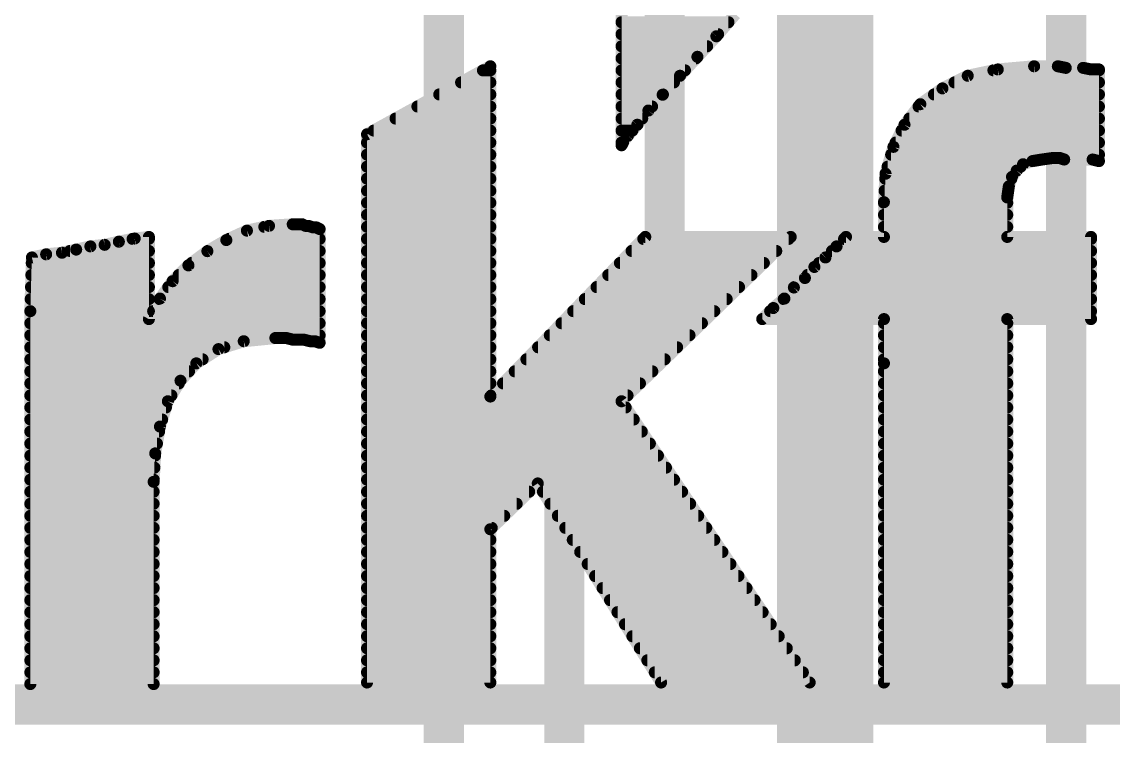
# Model space of a CAD drawing. Extents: x -8 to 102, y -79 to 54.
# Drawn here: x 76.58 to 83.48, y 10.72 to 15.24 of the extents above; entities that cross this region are included whole.
import ezdxf

# ---------------------------------------------------------------- set-up
doc = ezdxf.new("R2010")
doc.units = 0
for name, color, linetype in [('1', 12, 'CONTINUOUS'), ('16', 132, 'CONTINUOUS'), ('21', 41, 'CONTINUOUS')]:
    doc.layers.add(name, color=color, linetype=linetype)

msp = doc.modelspace()

# ---------------------------------------------------------------- linework, layer by layer
at = {"layer": '1'}
for points, const_width in [([(83.185, 10.16), (83.185, 33.401)], 0.254), ([(81.661, 18.8335), (81.661, 5.184)], 0.6096), ([(80.645, 13.843), (80.645, 18.7273)], 0.254), ([(79.248, 15.3964), (79.248, 6.858)], 0.254), ([(80.01, 13.208), (80.645, 13.843)], 0.254), ([(80.01, 10.16), (80.01, 13.208)], 0.254)]:
    msp.add_lwpolyline(points, dxfattribs=dict(at, const_width=const_width))
at = {"layer": '1', "const_width": 0.127}
for points in [[(80.6899, 13.7981, 1), (80.6001, 13.8879)], [(80.5815, 13.843, 1), (80.7085, 13.843)], [(80.0735, 13.208, 1), (79.9465, 13.208)], [(79.9651, 13.2529, 1), (80.0549, 13.1631)]]:
    msp.add_lwpolyline(points, format="xyb", dxfattribs=at)
at = {"layer": '16', "const_width": 0.254}
msp.add_lwpolyline([(73.845, 10.922), (88.704, 10.922)], dxfattribs=at)
at = {"layer": '21', "const_width": 0.0762}
for points in [[(80.372, 17.221), (80.372, 14.461)], [(80.972, 15.151), (81.092, 15.291)], [(80.372, 15.24), (81.0483, 15.24)], [(80.372, 15.1638), (80.983, 15.1638)], [(80.852, 15.021), (80.972, 15.151)], [(80.372, 15.0876), (80.9135, 15.0876)], [(80.742, 14.901), (80.852, 15.021)], [(78.762, 14.531), (79.542, 14.961)], [(79.542, 14.961), (79.542, 12.871)], [(80.372, 15.0114), (80.8432, 15.0114)], [(82.752, 14.941), (82.982, 14.961)], [(82.982, 14.961), (83.132, 14.961)], [(83.132, 14.961), (83.182, 14.951)], [(83.182, 14.951), (83.292, 14.951)], [(83.292, 14.951), (83.342, 14.941)], [(79.4952, 14.9352), (79.542, 14.9352)], [(80.372, 14.9352), (80.7734, 14.9352)], [(80.632, 14.781), (80.742, 14.901)], [(82.402, 14.821), (82.562, 14.901)], [(82.562, 14.901), (82.752, 14.941)], [(82.7245, 14.9352), (83.392, 14.9352)], [(83.342, 14.941), (83.392, 14.941)], [(83.392, 14.941), (83.392, 14.361)], [(79.357, 14.859), (79.542, 14.859)], [(80.372, 14.859), (80.7035, 14.859)], [(82.262, 14.721), (82.402, 14.821)], [(82.478, 14.859), (83.392, 14.859)], [(79.2188, 14.7828), (79.542, 14.7828)], [(80.372, 14.7828), (80.6337, 14.7828)], [(80.542, 14.681), (80.632, 14.781)], [(82.3485, 14.7828), (83.392, 14.7828)], [(79.0805, 14.7066), (79.542, 14.7066)], [(80.372, 14.7066), (80.565, 14.7066)], [(80.472, 14.591), (80.542, 14.681)], [(82.162, 14.591), (82.262, 14.721)], [(82.2509, 14.7066), (83.392, 14.7066)], [(78.9423, 14.6304), (79.542, 14.6304)], [(80.372, 14.6304), (80.5026, 14.6304)], [(82.1923, 14.6304), (83.392, 14.6304)], [(78.762, 11.061), (78.762, 14.531)], [(78.8041, 14.5542), (79.542, 14.5542)], [(80.372, 14.5542), (80.4405, 14.5542)], [(80.412, 14.521), (80.472, 14.591)], [(82.092, 14.451), (82.162, 14.591)], [(82.1436, 14.5542), (83.392, 14.5542)], [(78.762, 14.478), (79.542, 14.478)], [(80.372, 14.461), (80.382, 14.481)], [(80.372, 14.478), (80.3805, 14.478)], [(80.382, 14.481), (80.412, 14.521)], [(82.1055, 14.478), (83.392, 14.478)], [(78.762, 14.4018), (79.542, 14.4018)], [(82.042, 14.281), (82.092, 14.451)], [(82.0775, 14.4018), (83.392, 14.4018)], [(78.762, 14.3256), (79.542, 14.3256)], [(82.0551, 14.3256), (82.8966, 14.3256)], [(82.912, 14.341), (82.872, 14.301)], [(82.972, 14.361), (82.912, 14.341)], [(83.032, 14.371), (82.972, 14.361)], [(83.102, 14.381), (83.032, 14.371)], [(83.142, 14.381), (83.102, 14.381)], [(83.172, 14.371), (83.142, 14.381)], [(83.352, 14.371), (83.172, 14.371)], [(83.392, 14.361), (83.352, 14.371)], [(82.032, 14.101), (82.042, 14.281)], [(82.842, 14.261), (82.822, 14.201)], [(82.872, 14.301), (82.842, 14.261)], [(78.762, 14.2494), (79.542, 14.2494)], [(82.0402, 14.2494), (82.8381, 14.2494)], [(82.822, 14.201), (82.812, 14.131)], [(78.762, 14.1732), (79.542, 14.1732)], [(82.036, 14.1732), (82.818, 14.1732)], [(82.812, 14.131), (82.812, 13.881)], [(78.762, 14.097), (79.542, 14.097)], [(82.032, 13.881), (82.032, 14.101)], [(82.032, 14.097), (82.812, 14.097)], [(78.762, 14.0208), (79.542, 14.0208)], [(82.032, 14.0208), (82.812, 14.0208)], [(77.872, 13.861), (78.002, 13.921)], [(78.002, 13.921), (78.142, 13.951)], [(78.1121, 13.9446), (78.4112, 13.9446)], [(78.142, 13.951), (78.292, 13.961)], [(78.292, 13.961), (78.352, 13.961)], [(78.352, 13.961), (78.372, 13.951)], [(78.372, 13.951), (78.392, 13.951)], [(78.392, 13.951), (78.422, 13.941)], [(78.422, 13.941), (78.442, 13.941)], [(78.442, 13.941), (78.462, 13.931)], [(78.462, 13.931), (78.462, 13.211)], [(78.762, 13.9446), (79.542, 13.9446)], [(82.032, 13.9446), (82.812, 13.9446)], [(77.102, 13.831), (77.192, 13.851)], [(77.192, 13.851), (77.292, 13.871)], [(77.279, 13.8684), (77.382, 13.8684)], [(77.292, 13.871), (77.382, 13.881)], [(77.382, 13.881), (77.382, 13.361)], [(77.752, 13.791), (77.872, 13.861)], [(77.888, 13.8684), (78.462, 13.8684)], [(78.762, 13.8684), (79.542, 13.8684)], [(79.542, 12.871), (80.522, 13.881)], [(81.442, 13.881), (80.372, 12.841)], [(80.5098, 13.8684), (81.429, 13.8684)], [(80.522, 13.881), (81.442, 13.881)], [(81.732, 13.821), (81.792, 13.881)], [(81.7794, 13.8684), (83.342, 13.8684)], [(81.792, 13.881), (82.032, 13.881)], [(82.812, 13.881), (83.342, 13.881)], [(83.342, 13.881), (83.342, 13.361)], [(76.642, 13.751), (76.732, 13.771)], [(76.732, 13.771), (76.832, 13.781)], [(76.832, 13.781), (76.922, 13.801)], [(76.8824, 13.7922), (77.382, 13.7922)], [(76.922, 13.801), (77.012, 13.821)], [(77.012, 13.821), (77.102, 13.831)], [(77.632, 13.701), (77.752, 13.791)], [(77.7541, 13.7922), (78.462, 13.7922)], [(78.762, 13.7922), (79.542, 13.7922)], [(80.4358, 13.7922), (81.3506, 13.7922)], [(81.662, 13.751), (81.732, 13.821)], [(81.7032, 13.7922), (83.342, 13.7922)], [(76.632, 13.411), (76.642, 13.751)], [(76.641, 13.716), (77.382, 13.716)], [(77.532, 13.601), (77.632, 13.701)], [(77.652, 13.716), (78.462, 13.716)], [(78.762, 13.716), (79.542, 13.716)], [(80.3619, 13.716), (81.2722, 13.716)], [(81.592, 13.691), (81.662, 13.751)], [(81.6212, 13.716), (83.342, 13.716)], [(76.6387, 13.6398), (77.382, 13.6398)], [(77.5708, 13.6398), (78.462, 13.6398)], [(78.762, 13.6398), (79.542, 13.6398)], [(80.288, 13.6398), (81.1938, 13.6398)], [(81.532, 13.621), (81.592, 13.691)], [(81.5481, 13.6398), (83.342, 13.6398)], [(76.6365, 13.5636), (77.382, 13.5636)], [(77.452, 13.491), (77.532, 13.601)], [(77.5048, 13.5636), (78.462, 13.5636)], [(78.762, 13.5636), (79.542, 13.5636)], [(80.214, 13.5636), (81.1154, 13.5636)], [(81.462, 13.561), (81.532, 13.621)], [(81.465, 13.5636), (83.342, 13.5636)], [(81.402, 13.491), (81.462, 13.561)], [(76.6342, 13.4874), (77.382, 13.4874)], [(77.382, 13.361), (77.452, 13.491)], [(77.4501, 13.4874), (78.462, 13.4874)], [(78.762, 13.4874), (79.542, 13.4874)], [(80.1401, 13.4874), (81.037, 13.4874)], [(81.262, 13.361), (81.332, 13.431)], [(81.332, 13.431), (81.402, 13.491)], [(81.3978, 13.4874), (83.342, 13.4874)], [(76.632, 13.4112), (77.382, 13.4112)], [(76.632, 11.051), (76.632, 13.411)], [(77.409, 13.4112), (78.462, 13.4112)], [(78.762, 13.4112), (79.542, 13.4112)], [(80.0662, 13.4112), (80.9587, 13.4112)], [(82.032, 13.361), (81.262, 13.361)], [(81.3122, 13.4112), (83.342, 13.4112)], [(82.032, 13.081), (82.032, 13.361)], [(83.342, 13.361), (82.812, 13.361)], [(82.812, 13.361), (82.812, 11.061)], [(76.632, 13.335), (78.462, 13.335)], [(78.762, 13.335), (79.542, 13.335)], [(79.9922, 13.335), (80.8803, 13.335)], [(82.032, 13.335), (82.812, 13.335)], [(76.632, 13.2588), (78.462, 13.2588)], [(77.982, 13.221), (77.822, 13.171)], [(78.182, 13.241), (77.982, 13.221)], [(78.252, 13.241), (78.182, 13.241)], [(78.292, 13.231), (78.252, 13.241)], [(78.362, 13.231), (78.292, 13.231)], [(78.402, 13.221), (78.362, 13.231)], [(78.432, 13.221), (78.402, 13.221)], [(78.462, 13.211), (78.432, 13.221)], [(78.762, 13.2588), (79.542, 13.2588)], [(79.9183, 13.2588), (80.8019, 13.2588)], [(82.032, 13.2588), (82.812, 13.2588)], [(76.632, 13.1826), (77.8591, 13.1826)], [(77.822, 13.171), (77.682, 13.081)], [(78.762, 13.1826), (79.542, 13.1826)], [(79.8443, 13.1826), (80.7235, 13.1826)], [(82.032, 13.1826), (82.812, 13.1826)], [(76.632, 13.1064), (77.7215, 13.1064)], [(77.682, 13.081), (77.582, 12.971)], [(78.762, 13.1064), (79.542, 13.1064)], [(79.7704, 13.1064), (80.6451, 13.1064)], [(82.032, 13.1064), (82.812, 13.1064)], [(82.032, 11.061), (82.032, 13.081)], [(76.632, 13.0302), (77.6358, 13.0302)], [(78.762, 13.0302), (79.542, 13.0302)], [(79.6965, 13.0302), (80.5667, 13.0302)], [(82.032, 13.0302), (82.812, 13.0302)], [(76.632, 12.954), (77.5715, 12.954)], [(77.582, 12.971), (77.502, 12.841)], [(78.762, 12.954), (79.542, 12.954)], [(79.6225, 12.954), (80.4883, 12.954)], [(82.032, 12.954), (82.812, 12.954)], [(76.632, 12.8778), (77.5246, 12.8778)], [(78.762, 12.8778), (79.542, 12.8778)], [(79.5486, 12.8778), (80.4099, 12.8778)], [(82.032, 12.8778), (82.812, 12.8778)], [(77.502, 12.841), (77.452, 12.681)], [(80.372, 12.841), (81.562, 11.061)], [(76.632, 12.8016), (77.4897, 12.8016)], [(78.762, 12.8016), (80.3983, 12.8016)], [(82.032, 12.8016), (82.812, 12.8016)], [(76.632, 12.7254), (77.4659, 12.7254)], [(77.452, 12.681), (77.422, 12.511)], [(78.762, 12.7254), (80.4493, 12.7254)], [(82.032, 12.7254), (82.812, 12.7254)], [(76.632, 12.6492), (77.4464, 12.6492)], [(78.762, 12.6492), (80.5002, 12.6492)], [(82.032, 12.6492), (82.812, 12.6492)], [(76.632, 12.573), (77.4329, 12.573)], [(78.762, 12.573), (80.5512, 12.573)], [(82.032, 12.573), (82.812, 12.573)], [(76.632, 12.4968), (77.4212, 12.4968)], [(77.422, 12.511), (77.412, 12.331)], [(78.762, 12.4968), (80.6021, 12.4968)], [(82.032, 12.4968), (82.812, 12.4968)], [(76.632, 12.4206), (77.417, 12.4206)], [(78.762, 12.4206), (80.6531, 12.4206)], [(82.032, 12.4206), (82.812, 12.4206)], [(76.632, 12.3444), (77.4127, 12.3444)], [(77.412, 12.331), (77.412, 11.051)], [(78.762, 12.3444), (80.704, 12.3444)], [(79.842, 12.321), (79.542, 12.031)], [(80.622, 11.061), (79.842, 12.321)], [(82.032, 12.3444), (82.812, 12.3444)], [(76.632, 12.2682), (77.412, 12.2682)], [(78.762, 12.2682), (79.7874, 12.2682)], [(79.8747, 12.2682), (80.7549, 12.2682)], [(82.032, 12.2682), (82.812, 12.2682)], [(76.632, 12.192), (77.412, 12.192)], [(78.762, 12.192), (79.7086, 12.192)], [(79.9219, 12.192), (80.8059, 12.192)], [(82.032, 12.192), (82.812, 12.192)], [(76.632, 12.1158), (77.412, 12.1158)], [(78.762, 12.1158), (79.6297, 12.1158)], [(79.969, 12.1158), (80.8568, 12.1158)], [(82.032, 12.1158), (82.812, 12.1158)], [(76.632, 12.0396), (77.412, 12.0396)], [(78.762, 12.0396), (79.5509, 12.0396)], [(79.542, 12.031), (79.542, 11.061)], [(80.0162, 12.0396), (80.9078, 12.0396)], [(82.032, 12.0396), (82.812, 12.0396)], [(76.632, 11.9634), (77.412, 11.9634)], [(78.762, 11.9634), (79.542, 11.9634)], [(80.0634, 11.9634), (80.9587, 11.9634)], [(82.032, 11.9634), (82.812, 11.9634)], [(76.632, 11.8872), (77.412, 11.8872)], [(78.762, 11.8872), (79.542, 11.8872)], [(80.1105, 11.8872), (81.0097, 11.8872)], [(82.032, 11.8872), (82.812, 11.8872)], [(76.632, 11.811), (77.412, 11.811)], [(78.762, 11.811), (79.542, 11.811)], [(80.1577, 11.811), (81.0606, 11.811)], [(82.032, 11.811), (82.812, 11.811)], [(76.632, 11.7348), (77.412, 11.7348)], [(78.762, 11.7348), (79.542, 11.7348)], [(80.2049, 11.7348), (81.1115, 11.7348)], [(82.032, 11.7348), (82.812, 11.7348)], [(76.632, 11.6586), (77.412, 11.6586)], [(78.762, 11.6586), (79.542, 11.6586)], [(80.2521, 11.6586), (81.1625, 11.6586)], [(82.032, 11.6586), (82.812, 11.6586)], [(76.632, 11.5824), (77.412, 11.5824)], [(78.762, 11.5824), (79.542, 11.5824)], [(80.2992, 11.5824), (81.2134, 11.5824)], [(82.032, 11.5824), (82.812, 11.5824)], [(76.632, 11.5062), (77.412, 11.5062)], [(78.762, 11.5062), (79.542, 11.5062)], [(80.3464, 11.5062), (81.2644, 11.5062)], [(82.032, 11.5062), (82.812, 11.5062)], [(76.632, 11.43), (77.412, 11.43)], [(78.762, 11.43), (79.542, 11.43)], [(80.3936, 11.43), (81.3153, 11.43)], [(82.032, 11.43), (82.812, 11.43)], [(76.632, 11.3538), (77.412, 11.3538)], [(78.762, 11.3538), (79.542, 11.3538)], [(80.4407, 11.3538), (81.3663, 11.3538)], [(82.032, 11.3538), (82.812, 11.3538)], [(76.632, 11.2776), (77.412, 11.2776)], [(78.762, 11.2776), (79.542, 11.2776)], [(80.4879, 11.2776), (81.4172, 11.2776)], [(82.032, 11.2776), (82.812, 11.2776)], [(76.632, 11.2014), (77.412, 11.2014)], [(78.762, 11.2014), (79.542, 11.2014)], [(80.5351, 11.2014), (81.4681, 11.2014)], [(82.032, 11.2014), (82.812, 11.2014)], [(76.632, 11.1252), (77.412, 11.1252)], [(78.762, 11.1252), (79.542, 11.1252)], [(80.5823, 11.1252), (81.5191, 11.1252)], [(82.032, 11.1252), (82.812, 11.1252)], [(77.412, 11.051), (76.632, 11.051)], [(79.542, 11.061), (78.762, 11.061)], [(81.562, 11.061), (80.622, 11.061)], [(82.812, 11.061), (82.032, 11.061)]]:
    msp.add_lwpolyline(points, dxfattribs=at)
at = {"layer": '21', "const_width": 0.0381}
for points in [[(80.372, 15.2591, 1), (80.372, 15.221)], [(81.0483, 15.221, 1), (81.0483, 15.2591)], [(80.372, 15.1829, 1), (80.372, 15.1448)], [(80.986, 15.1381, 1), (80.958, 15.1639)], [(80.983, 15.1448, 1), (80.983, 15.1829)], [(80.372, 15.1067, 1), (80.372, 15.0686)], [(80.9135, 15.0686, 1), (80.9135, 15.1067)], [(80.9575, 15.1634, 1), (80.9865, 15.1386)], [(80.838, 15.0339, 1), (80.866, 15.0081)], [(80.866, 15.0081, 1), (80.838, 15.0339)], [(79.561, 14.961, 1), (79.523, 14.961)], [(79.5512, 14.9443, 1), (79.5328, 14.9777)], [(80.372, 15.0305, 1), (80.372, 14.9924)], [(80.8432, 14.9924, 1), (80.8432, 15.0305)], [(82.982, 14.9801, 1), (82.982, 14.942)], [(82.9837, 14.942, 1), (82.9803, 14.98)], [(83.1357, 14.9797, 1), (83.1283, 14.9423)], [(83.132, 14.942, 1), (83.132, 14.9801)], [(83.182, 14.9701, 1), (83.182, 14.932)], [(83.1783, 14.9323, 1), (83.1857, 14.9697)], [(83.2957, 14.9697, 1), (83.2883, 14.9323)], [(83.292, 14.932, 1), (83.292, 14.9701)], [(79.4952, 14.9543, 1), (79.4952, 14.9162)], [(79.542, 14.9162, 1), (79.542, 14.9543)], [(80.372, 14.9543, 1), (80.372, 14.9162)], [(80.728, 14.9139, 1), (80.756, 14.8881)], [(80.756, 14.8881, 1), (80.728, 14.9139)], [(80.7734, 14.9162, 1), (80.7734, 14.9543)], [(82.5581, 14.9196, 1), (82.5659, 14.8824)], [(82.5705, 14.884, 1), (82.5535, 14.918)], [(82.7245, 14.9543, 1), (82.7245, 14.9162)], [(82.7503, 14.96, 1), (82.7537, 14.922)], [(82.7559, 14.9224, 1), (82.7481, 14.9596)], [(83.342, 14.9601, 1), (83.342, 14.922)], [(83.3383, 14.9223, 1), (83.3457, 14.9597)], [(83.4111, 14.941, 1), (83.373, 14.941)], [(83.392, 14.922, 1), (83.392, 14.9601)], [(83.392, 14.9162, 1), (83.392, 14.9543)], [(79.357, 14.878, 1), (79.357, 14.8399)], [(79.542, 14.8399, 1), (79.542, 14.878)], [(80.372, 14.878, 1), (80.372, 14.8399)], [(80.7035, 14.8399, 1), (80.7035, 14.878)], [(82.3935, 14.838, 1), (82.4105, 14.804)], [(82.4131, 14.8055, 1), (82.3909, 14.8365)], [(82.478, 14.878, 1), (82.478, 14.8399)], [(83.392, 14.8399, 1), (83.392, 14.878)], [(79.2188, 14.8018, 1), (79.2188, 14.7637)], [(79.542, 14.7637, 1), (79.542, 14.8018)], [(80.372, 14.8018, 1), (80.372, 14.7637)], [(80.618, 14.7939, 1), (80.646, 14.7681)], [(80.6462, 14.7683, 1), (80.6178, 14.7937)], [(80.6337, 14.7637, 1), (80.6337, 14.8018)], [(82.3485, 14.8018, 1), (82.3485, 14.7637)], [(83.392, 14.7637, 1), (83.392, 14.8018)], [(79.0805, 14.7256, 1), (79.0805, 14.6875)], [(79.542, 14.6875, 1), (79.542, 14.7256)], [(80.372, 14.7256, 1), (80.372, 14.6875)], [(80.5278, 14.6937, 1), (80.5562, 14.6683)], [(80.557, 14.6693, 1), (80.527, 14.6927)], [(80.565, 14.6875, 1), (80.565, 14.7256)], [(82.2509, 14.7256, 1), (82.2509, 14.6875)], [(82.2509, 14.7365, 1), (82.2731, 14.7055)], [(82.2771, 14.7094, 1), (82.2469, 14.7326)], [(83.392, 14.6875, 1), (83.392, 14.7256)], [(78.9423, 14.6494, 1), (78.9423, 14.6113)], [(79.542, 14.6113, 1), (79.542, 14.6494)], [(80.372, 14.6494, 1), (80.372, 14.6113)], [(80.5026, 14.6113, 1), (80.5026, 14.6494)], [(82.1923, 14.6494, 1), (82.1923, 14.6113)], [(83.392, 14.6113, 1), (83.392, 14.6494)], [(78.781, 14.531, 1), (78.743, 14.531)], [(78.8041, 14.5733, 1), (78.8041, 14.5352)], [(79.542, 14.5352, 1), (79.542, 14.5733)], [(80.372, 14.5733, 1), (80.372, 14.5352)], [(80.4405, 14.5352, 1), (80.4405, 14.5733)], [(80.457, 14.6027, 1), (80.487, 14.5793)], [(80.4865, 14.5786, 1), (80.4575, 14.6034)], [(82.1436, 14.5733, 1), (82.1436, 14.5352)], [(82.1469, 14.6026, 1), (82.1771, 14.5794)], [(82.179, 14.5825, 1), (82.145, 14.5995)], [(83.392, 14.5352, 1), (83.392, 14.5733)], [(78.7528, 14.5477, 1), (78.7712, 14.5143)], [(78.762, 14.4971, 1), (78.762, 14.459)], [(79.542, 14.459, 1), (79.542, 14.4971)], [(80.372, 14.4971, 1), (80.372, 14.459)], [(80.3668, 14.4924, 1), (80.3972, 14.4696)], [(80.399, 14.4725, 1), (80.365, 14.4895)], [(80.3805, 14.459, 1), (80.3805, 14.4971)], [(80.3975, 14.5334, 1), (80.4265, 14.5086)], [(80.4272, 14.5096, 1), (80.3968, 14.5324)], [(82.1055, 14.4971, 1), (82.1055, 14.459)], [(83.392, 14.459, 1), (83.392, 14.4971)], [(78.762, 14.4209, 1), (78.762, 14.3828)], [(79.542, 14.3828, 1), (79.542, 14.4209)], [(80.355, 14.4695, 1), (80.389, 14.4525)], [(80.353, 14.461, 1), (80.391, 14.461)], [(82.0775, 14.4209, 1), (82.0775, 14.3828)], [(82.075, 14.4595, 1), (82.109, 14.4425)], [(82.1103, 14.4456, 1), (82.0737, 14.4564)], [(83.392, 14.3828, 1), (83.392, 14.4209)], [(78.762, 14.3447, 1), (78.762, 14.3066)], [(79.542, 14.3066, 1), (79.542, 14.3447)], [(82.0551, 14.3447, 1), (82.0551, 14.3066)], [(82.906, 14.3591, 1), (82.918, 14.3229)], [(82.8966, 14.3066, 1), (82.8966, 14.3447)], [(82.9255, 14.3275, 1), (82.8985, 14.3545)], [(82.9689, 14.3798, 1), (82.9751, 14.3422)], [(82.978, 14.3429, 1), (82.966, 14.3791)], [(83.0293, 14.3899, 1), (83.0347, 14.3521)], [(83.0351, 14.3522, 1), (83.0289, 14.3898)], [(83.102, 14.4001, 1), (83.102, 14.362)], [(83.1047, 14.3621, 1), (83.0993, 14.3999)], [(83.148, 14.3991, 1), (83.136, 14.3629)], [(83.142, 14.362, 1), (83.142, 14.4001)], [(83.172, 14.3901, 1), (83.172, 14.352)], [(83.166, 14.3529, 1), (83.178, 14.3891)], [(83.3566, 14.3895, 1), (83.3474, 14.3525)], [(83.352, 14.352, 1), (83.352, 14.3901)], [(83.373, 14.361, 1), (83.4111, 14.361)], [(83.3874, 14.3425, 1), (83.3966, 14.3795)], [(82.0237, 14.2864, 1), (82.0603, 14.2756)], [(82.061, 14.2799, 1), (82.023, 14.2821)], [(82.8268, 14.2724, 1), (82.8572, 14.2496)], [(82.8601, 14.255, 1), (82.8239, 14.267)], [(82.8585, 14.3145, 1), (82.8855, 14.2875)], [(82.8872, 14.2896, 1), (82.8568, 14.3124)], [(78.762, 14.2685, 1), (78.762, 14.2304)], [(79.542, 14.2304, 1), (79.542, 14.2685)], [(82.0402, 14.2685, 1), (82.0402, 14.2304)], [(82.8039, 14.207, 1), (82.8401, 14.195)], [(82.8409, 14.1983, 1), (82.8031, 14.2037)], [(82.8381, 14.2304, 1), (82.8381, 14.2685)], [(78.762, 14.1923, 1), (78.762, 14.1542)], [(79.542, 14.1542, 1), (79.542, 14.1923)], [(82.036, 14.1923, 1), (82.036, 14.1542)], [(82.831, 14.131, 1), (82.793, 14.131)], [(82.818, 14.1542, 1), (82.818, 14.1923)], [(78.762, 14.1161, 1), (78.762, 14.078)], [(79.542, 14.078, 1), (79.542, 14.1161)], [(82.032, 14.1161, 1), (82.032, 14.078)], [(82.013, 14.1021, 1), (82.051, 14.0999)], [(82.0511, 14.101, 1), (82.013, 14.101)], [(82.7931, 14.1337, 1), (82.8309, 14.1283)], [(82.812, 14.078, 1), (82.812, 14.1161)], [(78.762, 14.0399, 1), (78.762, 14.0018)], [(79.542, 14.0018, 1), (79.542, 14.0399)], [(82.032, 14.0399, 1), (82.032, 14.0018)], [(82.812, 14.0018, 1), (82.812, 14.0399)], [(77.998, 13.9396, 1), (78.006, 13.9024)], [(78.01, 13.9037, 1), (77.994, 13.9383)], [(78.1121, 13.9637, 1), (78.1121, 13.9256)], [(78.1407, 13.97, 1), (78.1433, 13.932)], [(78.146, 13.9324, 1), (78.138, 13.9696)], [(78.292, 13.9801, 1), (78.292, 13.942)], [(78.2933, 13.942, 1), (78.2907, 13.98)], [(78.3605, 13.978, 1), (78.3435, 13.944)], [(78.352, 13.942, 1), (78.352, 13.9801)], [(78.372, 13.9701, 1), (78.372, 13.932)], [(78.3635, 13.934, 1), (78.3805, 13.968)], [(78.398, 13.9691, 1), (78.386, 13.9329)], [(78.392, 13.932, 1), (78.392, 13.9701)], [(78.422, 13.9601, 1), (78.422, 13.922)], [(78.4112, 13.9256, 1), (78.4112, 13.9637)], [(78.416, 13.9229, 1), (78.428, 13.9591)], [(78.4505, 13.958, 1), (78.4335, 13.924)], [(78.442, 13.922, 1), (78.442, 13.9601)], [(78.481, 13.931, 1), (78.443, 13.931)], [(78.4535, 13.914, 1), (78.4705, 13.948)], [(78.762, 13.9637, 1), (78.762, 13.9256)], [(79.542, 13.9256, 1), (79.542, 13.9637)], [(82.032, 13.9637, 1), (82.032, 13.9256)], [(82.812, 13.9256, 1), (82.812, 13.9637)], [(77.1883, 13.8697, 1), (77.1957, 13.8323)], [(77.1961, 13.8324, 1), (77.1879, 13.8696)], [(77.279, 13.8875, 1), (77.279, 13.8494)], [(77.2899, 13.8899, 1), (77.2941, 13.8521)], [(77.2957, 13.8523, 1), (77.2883, 13.8897)], [(77.401, 13.881, 1), (77.363, 13.881)], [(77.3841, 13.8621, 1), (77.3799, 13.8999)], [(77.382, 13.8494, 1), (77.382, 13.8875)], [(77.864, 13.8783, 1), (77.88, 13.8437)], [(77.8816, 13.8445, 1), (77.8624, 13.8775)], [(77.888, 13.8875, 1), (77.888, 13.8494)], [(78.462, 13.8494, 1), (78.462, 13.8875)], [(78.762, 13.8875, 1), (78.762, 13.8494)], [(79.542, 13.8494, 1), (79.542, 13.8875)], [(80.5098, 13.8875, 1), (80.5098, 13.8494)], [(80.522, 13.9001, 1), (80.522, 13.862)], [(80.5357, 13.8677, 1), (80.5083, 13.8943)], [(81.4553, 13.8673, 1), (81.4287, 13.8947)], [(81.429, 13.8494, 1), (81.429, 13.8875)], [(81.442, 13.862, 1), (81.442, 13.9001)], [(81.7794, 13.8875, 1), (81.7794, 13.8494)], [(81.792, 13.9001, 1), (81.792, 13.862)], [(81.8055, 13.8675, 1), (81.7785, 13.8945)], [(82.013, 13.881, 1), (82.0511, 13.881)], [(82.032, 13.862, 1), (82.032, 13.9001)], [(82.812, 13.9001, 1), (82.812, 13.862)], [(82.793, 13.881, 1), (82.831, 13.881)], [(83.361, 13.881, 1), (83.323, 13.881)], [(83.342, 13.862, 1), (83.342, 13.9001)], [(83.342, 13.8494, 1), (83.342, 13.8875)], [(76.7301, 13.79, 1), (76.7339, 13.752)], [(76.7361, 13.7524, 1), (76.7279, 13.7896)], [(76.8279, 13.7996, 1), (76.8361, 13.7624)], [(76.8339, 13.762, 1), (76.8301, 13.8)], [(76.8824, 13.8113, 1), (76.8824, 13.7732)], [(76.9179, 13.8196, 1), (76.9261, 13.7824)], [(76.9261, 13.7824, 1), (76.9179, 13.8196)], [(77.0099, 13.8399, 1), (77.0141, 13.8021)], [(77.0161, 13.8024, 1), (77.0079, 13.8396)], [(77.0979, 13.8496, 1), (77.1061, 13.8124)], [(77.1041, 13.8121, 1), (77.0999, 13.8499)], [(77.382, 13.7732, 1), (77.382, 13.8113)], [(77.7424, 13.8075, 1), (77.7616, 13.7745)], [(77.7541, 13.8113, 1), (77.7541, 13.7732)], [(77.7634, 13.7758, 1), (77.7406, 13.8062)], [(78.462, 13.7732, 1), (78.462, 13.8113)], [(78.762, 13.8113, 1), (78.762, 13.7732)], [(79.542, 13.7732, 1), (79.542, 13.8113)], [(80.4358, 13.8113, 1), (80.4358, 13.7732)], [(81.3506, 13.7732, 1), (81.3506, 13.8113)], [(81.7032, 13.8113, 1), (81.7032, 13.7732)], [(81.7185, 13.8345, 1), (81.7455, 13.8075)], [(81.7455, 13.8075, 1), (81.7185, 13.8345)], [(83.342, 13.7732, 1), (83.342, 13.8113)], [(76.641, 13.7351, 1), (76.641, 13.697)], [(76.661, 13.7504, 1), (76.623, 13.7516)], [(76.6379, 13.7696, 1), (76.6461, 13.7324)], [(77.382, 13.697, 1), (77.382, 13.7351)], [(77.6455, 13.6875, 1), (77.6185, 13.7145)], [(77.652, 13.7351, 1), (77.652, 13.697)], [(78.462, 13.697, 1), (78.462, 13.7351)], [(78.762, 13.7351, 1), (78.762, 13.697)], [(79.542, 13.697, 1), (79.542, 13.7351)], [(80.3619, 13.7351, 1), (80.3619, 13.697)], [(81.2722, 13.697, 1), (81.2722, 13.7351)], [(81.6212, 13.7351, 1), (81.6212, 13.697)], [(81.6485, 13.7645, 1), (81.6755, 13.7375)], [(81.6744, 13.7365, 1), (81.6496, 13.7655)], [(83.342, 13.697, 1), (83.342, 13.7351)], [(76.6387, 13.6589, 1), (76.6387, 13.6208)], [(77.382, 13.6208, 1), (77.382, 13.6589)], [(77.5708, 13.6589, 1), (77.5708, 13.6208)], [(77.6206, 13.7162, 1), (77.6434, 13.6858)], [(78.462, 13.6208, 1), (78.462, 13.6589)], [(78.762, 13.6589, 1), (78.762, 13.6208)], [(79.542, 13.6208, 1), (79.542, 13.6589)], [(80.288, 13.6589, 1), (80.288, 13.6208)], [(81.1938, 13.6208, 1), (81.1938, 13.6589)], [(81.5481, 13.6589, 1), (81.5481, 13.6208)], [(81.5796, 13.7055, 1), (81.6044, 13.6765)], [(81.6065, 13.6786, 1), (81.5775, 13.7034)], [(83.342, 13.6208, 1), (83.342, 13.6589)], [(76.6365, 13.5827, 1), (76.6365, 13.5446)], [(77.382, 13.5446, 1), (77.382, 13.5827)], [(77.5048, 13.5827, 1), (77.5048, 13.5446)], [(77.5185, 13.6145, 1), (77.5455, 13.5875)], [(77.5474, 13.5898, 1), (77.5166, 13.6122)], [(78.462, 13.5446, 1), (78.462, 13.5827)], [(78.762, 13.5827, 1), (78.762, 13.5446)], [(79.542, 13.5446, 1), (79.542, 13.5827)], [(80.214, 13.5827, 1), (80.214, 13.5446)], [(81.1154, 13.5446, 1), (81.1154, 13.5827)], [(81.465, 13.5827, 1), (81.465, 13.5446)], [(81.5175, 13.6334, 1), (81.5465, 13.6086)], [(81.5444, 13.6065, 1), (81.5196, 13.6355)], [(83.342, 13.5446, 1), (83.342, 13.5827)], [(81.4496, 13.5755, 1), (81.4744, 13.5465)], [(81.4765, 13.5486, 1), (81.4475, 13.5734)], [(76.6342, 13.5065, 1), (76.6342, 13.4684)], [(77.382, 13.4684, 1), (77.382, 13.5065)], [(77.4501, 13.5065, 1), (77.4501, 13.4684)], [(77.4366, 13.5022, 1), (77.4674, 13.4798)], [(77.4688, 13.482, 1), (77.4352, 13.5)], [(78.462, 13.4684, 1), (78.462, 13.5065)], [(78.762, 13.5065, 1), (78.762, 13.4684)], [(79.542, 13.4684, 1), (79.542, 13.5065)], [(80.1401, 13.5065, 1), (80.1401, 13.4684)], [(81.037, 13.4684, 1), (81.037, 13.5065)], [(81.3196, 13.4455, 1), (81.3444, 13.4165)], [(81.3455, 13.4175, 1), (81.3185, 13.4445)], [(81.3978, 13.5065, 1), (81.3978, 13.4684)], [(81.3875, 13.5034, 1), (81.4165, 13.4786)], [(81.4144, 13.4765, 1), (81.3896, 13.5055)], [(83.342, 13.4684, 1), (83.342, 13.5065)], [(76.632, 13.4303, 1), (76.632, 13.3922)], [(76.613, 13.4116, 1), (76.651, 13.4104)], [(76.651, 13.411, 1), (76.613, 13.411)], [(77.382, 13.3922, 1), (77.382, 13.4303)], [(77.409, 13.4303, 1), (77.409, 13.3922)], [(78.462, 13.3922, 1), (78.462, 13.4303)], [(78.762, 13.4303, 1), (78.762, 13.3922)], [(79.542, 13.3922, 1), (79.542, 13.4303)], [(80.0662, 13.4303, 1), (80.0662, 13.3922)], [(80.9587, 13.3922, 1), (80.9587, 13.4303)], [(81.262, 13.3801, 1), (81.262, 13.342)], [(81.2485, 13.3745, 1), (81.2755, 13.3475)], [(81.3122, 13.4303, 1), (81.3122, 13.3922)], [(82.0511, 13.361, 1), (82.013, 13.361)], [(82.032, 13.342, 1), (82.032, 13.3801)], [(82.812, 13.3801, 1), (82.812, 13.342)], [(82.831, 13.361, 1), (82.793, 13.361)], [(83.342, 13.3922, 1), (83.342, 13.4303)], [(83.342, 13.342, 1), (83.342, 13.3801)], [(76.632, 13.3541, 1), (76.632, 13.316)], [(77.3652, 13.37, 1), (77.3988, 13.352)], [(77.363, 13.361, 1), (77.401, 13.361)], [(78.462, 13.316, 1), (78.462, 13.3541)], [(78.762, 13.3541, 1), (78.762, 13.316)], [(79.542, 13.316, 1), (79.542, 13.3541)], [(79.9922, 13.3541, 1), (79.9922, 13.316)], [(80.8803, 13.316, 1), (80.8803, 13.3541)], [(82.032, 13.3541, 1), (82.032, 13.316)], [(82.812, 13.316, 1), (82.812, 13.3541)], [(83.323, 13.361, 1), (83.361, 13.361)], [(76.632, 13.2779, 1), (76.632, 13.2398)], [(77.9801, 13.24, 1), (77.9839, 13.202)], [(77.9877, 13.2028, 1), (77.9763, 13.2392)], [(78.182, 13.2601, 1), (78.182, 13.222)], [(78.1839, 13.222, 1), (78.1801, 13.26)], [(78.2566, 13.2595, 1), (78.2474, 13.2225)], [(78.252, 13.222, 1), (78.252, 13.2601)], [(78.292, 13.25, 1), (78.292, 13.2119)], [(78.2874, 13.2125, 1), (78.2966, 13.2495)], [(78.3666, 13.2495, 1), (78.3574, 13.2125)], [(78.362, 13.2119, 1), (78.362, 13.25)], [(78.402, 13.2401, 1), (78.402, 13.202)], [(78.3974, 13.2025, 1), (78.4066, 13.2395)], [(78.438, 13.2391, 1), (78.426, 13.2029)], [(78.432, 13.202, 1), (78.432, 13.2401)], [(78.462, 13.2398, 1), (78.462, 13.2779)], [(78.762, 13.2779, 1), (78.762, 13.2398)], [(79.542, 13.2398, 1), (79.542, 13.2779)], [(79.9183, 13.2779, 1), (79.9183, 13.2398)], [(80.8019, 13.2398, 1), (80.8019, 13.2779)], [(82.032, 13.2779, 1), (82.032, 13.2398)], [(82.812, 13.2398, 1), (82.812, 13.2779)], [(76.632, 13.2017, 1), (76.632, 13.1636)], [(77.8163, 13.1892, 1), (77.8277, 13.1528)], [(77.8323, 13.155, 1), (77.8117, 13.187)], [(77.8591, 13.1636, 1), (77.8591, 13.2017)], [(78.443, 13.211, 1), (78.481, 13.211)], [(78.456, 13.1929, 1), (78.468, 13.2291)], [(78.762, 13.2017, 1), (78.762, 13.1636)], [(79.542, 13.1636, 1), (79.542, 13.2017)], [(79.8443, 13.2017, 1), (79.8443, 13.1636)], [(80.7235, 13.1636, 1), (80.7235, 13.2017)], [(82.032, 13.2017, 1), (82.032, 13.1636)], [(82.812, 13.1636, 1), (82.812, 13.2017)], [(76.632, 13.1255, 1), (76.632, 13.0874)], [(77.6961, 13.0682, 1), (77.6679, 13.0938)], [(77.7215, 13.0874, 1), (77.7215, 13.1255)], [(78.762, 13.1255, 1), (78.762, 13.0874)], [(79.542, 13.0874, 1), (79.542, 13.1255)], [(79.7704, 13.1255, 1), (79.7704, 13.0874)], [(80.6451, 13.0874, 1), (80.6451, 13.1255)], [(82.032, 13.1255, 1), (82.032, 13.0874)], [(82.0511, 13.081, 1), (82.013, 13.081)], [(82.812, 13.0874, 1), (82.812, 13.1255)], [(76.632, 13.0493, 1), (76.632, 13.0112)], [(77.6358, 13.0112, 1), (77.6358, 13.0493)], [(77.6717, 13.097, 1), (77.6923, 13.065)], [(78.762, 13.0493, 1), (78.762, 13.0112)], [(79.542, 13.0112, 1), (79.542, 13.0493)], [(79.6965, 13.0493, 1), (79.6965, 13.0112)], [(80.5667, 13.0112, 1), (80.5667, 13.0493)], [(82.032, 13.0493, 1), (82.032, 13.0112)], [(82.013, 13.081, 1), (82.0511, 13.081)], [(82.812, 13.0112, 1), (82.812, 13.0493)], [(76.632, 12.9731, 1), (76.632, 12.935)], [(77.5679, 12.9838, 1), (77.5961, 12.9582)], [(77.5982, 12.961, 1), (77.5658, 12.981)], [(77.5715, 12.935, 1), (77.5715, 12.9731)], [(78.762, 12.9731, 1), (78.762, 12.935)], [(79.542, 12.935, 1), (79.542, 12.9731)], [(79.6225, 12.9731, 1), (79.6225, 12.935)], [(80.4883, 12.935, 1), (80.4883, 12.9731)], [(82.032, 12.9731, 1), (82.032, 12.935)], [(82.812, 12.935, 1), (82.812, 12.9731)], [(76.632, 12.8969, 1), (76.632, 12.8588)], [(77.5246, 12.8588, 1), (77.5246, 12.8969)], [(78.762, 12.8969, 1), (78.762, 12.8588)], [(79.5486, 12.8969, 1), (79.5486, 12.8588)], [(79.542, 12.8588, 1), (79.542, 12.8969)], [(80.4099, 12.8588, 1), (80.4099, 12.8969)], [(82.032, 12.8969, 1), (82.032, 12.8588)], [(82.812, 12.8588, 1), (82.812, 12.8969)], [(77.4858, 12.851, 1), (77.5182, 12.831)], [(77.5202, 12.8353, 1), (77.4838, 12.8467)], [(79.5283, 12.8843, 1), (79.5557, 12.8577)], [(79.523, 12.871, 1), (79.561, 12.871)], [(80.3878, 12.8516, 1), (80.3562, 12.8304)], [(80.3587, 12.8547, 1), (80.3853, 12.8273)], [(76.632, 12.8207, 1), (76.632, 12.7826)], [(77.4897, 12.7826, 1), (77.4897, 12.8207)], [(78.762, 12.8207, 1), (78.762, 12.7826)], [(80.3983, 12.7826, 1), (80.3983, 12.8207)], [(82.032, 12.8207, 1), (82.032, 12.7826)], [(82.812, 12.7826, 1), (82.812, 12.8207)], [(76.632, 12.7445, 1), (76.632, 12.7064)], [(77.4338, 12.6867, 1), (77.4702, 12.6753)], [(77.4708, 12.6777, 1), (77.4332, 12.6843)], [(77.4659, 12.7064, 1), (77.4659, 12.7445)], [(78.762, 12.7445, 1), (78.762, 12.7064)], [(80.4493, 12.7064, 1), (80.4493, 12.7445)], [(82.032, 12.7445, 1), (82.032, 12.7064)], [(82.812, 12.7064, 1), (82.812, 12.7445)], [(76.632, 12.6683, 1), (76.632, 12.6302)], [(77.4464, 12.6302, 1), (77.4464, 12.6683)], [(78.762, 12.6683, 1), (78.762, 12.6302)], [(80.5002, 12.6302, 1), (80.5002, 12.6683)], [(82.032, 12.6683, 1), (82.032, 12.6302)], [(82.812, 12.6302, 1), (82.812, 12.6683)], [(76.632, 12.5921, 1), (76.632, 12.554)], [(77.4329, 12.554, 1), (77.4329, 12.5921)], [(78.762, 12.5921, 1), (78.762, 12.554)], [(80.5512, 12.554, 1), (80.5512, 12.5921)], [(82.032, 12.5921, 1), (82.032, 12.554)], [(82.812, 12.554, 1), (82.812, 12.5921)], [(76.632, 12.5159, 1), (76.632, 12.4778)], [(77.4032, 12.5143, 1), (77.4408, 12.5077)], [(77.441, 12.5099, 1), (77.403, 12.5121)], [(77.4212, 12.4778, 1), (77.4212, 12.5159)], [(78.762, 12.5159, 1), (78.762, 12.4778)], [(80.6021, 12.4778, 1), (80.6021, 12.5159)], [(82.032, 12.5159, 1), (82.032, 12.4778)], [(82.812, 12.4778, 1), (82.812, 12.5159)], [(76.632, 12.4397, 1), (76.632, 12.4016)], [(77.417, 12.4016, 1), (77.417, 12.4397)], [(78.762, 12.4397, 1), (78.762, 12.4016)], [(80.6531, 12.4016, 1), (80.6531, 12.4397)], [(82.032, 12.4397, 1), (82.032, 12.4016)], [(82.812, 12.4016, 1), (82.812, 12.4397)], [(76.632, 12.3635, 1), (76.632, 12.3254)], [(77.431, 12.331, 1), (77.393, 12.331)], [(77.4127, 12.3254, 1), (77.4127, 12.3635)], [(78.762, 12.3635, 1), (78.762, 12.3254)], [(79.8582, 12.331, 1), (79.8258, 12.311)], [(79.8552, 12.3073, 1), (79.8288, 12.3347)], [(80.704, 12.3254, 1), (80.704, 12.3635)], [(82.032, 12.3635, 1), (82.032, 12.3254)], [(82.812, 12.3254, 1), (82.812, 12.3635)], [(76.632, 12.2873, 1), (76.632, 12.2492)], [(77.393, 12.3321, 1), (77.431, 12.3299)], [(77.412, 12.2492, 1), (77.412, 12.2873)], [(78.762, 12.2873, 1), (78.762, 12.2492)], [(79.7874, 12.2492, 1), (79.7874, 12.2873)], [(79.8747, 12.2873, 1), (79.8747, 12.2492)], [(80.7549, 12.2492, 1), (80.7549, 12.2873)], [(82.032, 12.2873, 1), (82.032, 12.2492)], [(82.812, 12.2492, 1), (82.812, 12.2873)], [(76.632, 12.2111, 1), (76.632, 12.173)], [(77.412, 12.173, 1), (77.412, 12.2111)], [(78.762, 12.2111, 1), (78.762, 12.173)], [(79.7086, 12.173, 1), (79.7086, 12.2111)], [(79.9219, 12.2111, 1), (79.9219, 12.173)], [(80.8059, 12.173, 1), (80.8059, 12.2111)], [(82.032, 12.2111, 1), (82.032, 12.173)], [(82.812, 12.173, 1), (82.812, 12.2111)], [(76.632, 12.1349, 1), (76.632, 12.0968)], [(77.412, 12.0968, 1), (77.412, 12.1349)], [(78.762, 12.1349, 1), (78.762, 12.0968)], [(79.6297, 12.0968, 1), (79.6297, 12.1349)], [(79.969, 12.1349, 1), (79.969, 12.0968)], [(80.8568, 12.0968, 1), (80.8568, 12.1349)], [(82.032, 12.1349, 1), (82.032, 12.0968)], [(82.812, 12.0968, 1), (82.812, 12.1349)], [(76.632, 12.0587, 1), (76.632, 12.0206)], [(77.412, 12.0206, 1), (77.412, 12.0587)], [(78.762, 12.0587, 1), (78.762, 12.0206)], [(79.5288, 12.0447, 1), (79.5552, 12.0173)], [(79.561, 12.031, 1), (79.523, 12.031)], [(79.5509, 12.0206, 1), (79.5509, 12.0587)], [(80.0162, 12.0587, 1), (80.0162, 12.0206)], [(80.9078, 12.0206, 1), (80.9078, 12.0587)], [(82.032, 12.0587, 1), (82.032, 12.0206)], [(82.812, 12.0206, 1), (82.812, 12.0587)], [(76.632, 11.9825, 1), (76.632, 11.9444)], [(77.412, 11.9444, 1), (77.412, 11.9825)], [(78.762, 11.9825, 1), (78.762, 11.9444)], [(79.542, 11.9444, 1), (79.542, 11.9825)], [(80.0634, 11.9825, 1), (80.0634, 11.9444)], [(80.9587, 11.9444, 1), (80.9587, 11.9825)], [(82.032, 11.9825, 1), (82.032, 11.9444)], [(82.812, 11.9444, 1), (82.812, 11.9825)], [(76.632, 11.9063, 1), (76.632, 11.8681)], [(77.412, 11.8681, 1), (77.412, 11.9063)], [(78.762, 11.9063, 1), (78.762, 11.8681)], [(79.542, 11.8681, 1), (79.542, 11.9063)], [(80.1105, 11.9063, 1), (80.1105, 11.8681)], [(81.0097, 11.8681, 1), (81.0097, 11.9063)], [(82.032, 11.9063, 1), (82.032, 11.8681)], [(82.812, 11.8681, 1), (82.812, 11.9063)], [(76.632, 11.83, 1), (76.632, 11.7919)], [(77.412, 11.7919, 1), (77.412, 11.83)], [(78.762, 11.83, 1), (78.762, 11.7919)], [(79.542, 11.7919, 1), (79.542, 11.83)], [(80.1577, 11.83, 1), (80.1577, 11.7919)], [(81.0606, 11.7919, 1), (81.0606, 11.83)], [(82.032, 11.83, 1), (82.032, 11.7919)], [(82.812, 11.7919, 1), (82.812, 11.83)], [(76.632, 11.7538, 1), (76.632, 11.7157)], [(77.412, 11.7157, 1), (77.412, 11.7538)], [(78.762, 11.7538, 1), (78.762, 11.7157)], [(79.542, 11.7157, 1), (79.542, 11.7538)], [(80.2049, 11.7538, 1), (80.2049, 11.7157)], [(81.1115, 11.7157, 1), (81.1115, 11.7538)], [(82.032, 11.7538, 1), (82.032, 11.7157)], [(82.812, 11.7157, 1), (82.812, 11.7538)], [(76.632, 11.6776, 1), (76.632, 11.6395)], [(77.412, 11.6395, 1), (77.412, 11.6776)], [(78.762, 11.6776, 1), (78.762, 11.6395)], [(79.542, 11.6395, 1), (79.542, 11.6776)], [(80.2521, 11.6776, 1), (80.2521, 11.6395)], [(81.1625, 11.6395, 1), (81.1625, 11.6776)], [(82.032, 11.6776, 1), (82.032, 11.6395)], [(82.812, 11.6395, 1), (82.812, 11.6776)], [(76.632, 11.6014, 1), (76.632, 11.5633)], [(77.412, 11.5633, 1), (77.412, 11.6014)], [(78.762, 11.6014, 1), (78.762, 11.5633)], [(79.542, 11.5633, 1), (79.542, 11.6014)], [(80.2992, 11.6014, 1), (80.2992, 11.5633)], [(81.2134, 11.5633, 1), (81.2134, 11.6014)], [(82.032, 11.6014, 1), (82.032, 11.5633)], [(82.812, 11.5633, 1), (82.812, 11.6014)], [(76.632, 11.5252, 1), (76.632, 11.4871)], [(77.412, 11.4871, 1), (77.412, 11.5252)], [(78.762, 11.5252, 1), (78.762, 11.4871)], [(79.542, 11.4871, 1), (79.542, 11.5252)], [(80.3464, 11.5252, 1), (80.3464, 11.4871)], [(81.2644, 11.4871, 1), (81.2644, 11.5252)], [(82.032, 11.5252, 1), (82.032, 11.4871)], [(82.812, 11.4871, 1), (82.812, 11.5252)], [(76.632, 11.449, 1), (76.632, 11.4109)], [(77.412, 11.4109, 1), (77.412, 11.449)], [(78.762, 11.449, 1), (78.762, 11.4109)], [(79.542, 11.4109, 1), (79.542, 11.449)], [(80.3936, 11.449, 1), (80.3936, 11.4109)], [(81.3153, 11.4109, 1), (81.3153, 11.449)], [(82.032, 11.449, 1), (82.032, 11.4109)], [(82.812, 11.4109, 1), (82.812, 11.449)], [(76.632, 11.3728, 1), (76.632, 11.3347)], [(77.412, 11.3347, 1), (77.412, 11.3728)], [(78.762, 11.3728, 1), (78.762, 11.3347)], [(79.542, 11.3347, 1), (79.542, 11.3728)], [(80.4407, 11.3728, 1), (80.4407, 11.3347)], [(81.3663, 11.3347, 1), (81.3663, 11.3728)], [(82.032, 11.3728, 1), (82.032, 11.3347)], [(82.812, 11.3347, 1), (82.812, 11.3728)], [(76.632, 11.2967, 1), (76.632, 11.2586)], [(77.412, 11.2586, 1), (77.412, 11.2967)], [(78.762, 11.2967, 1), (78.762, 11.2586)], [(79.542, 11.2586, 1), (79.542, 11.2967)], [(80.4879, 11.2967, 1), (80.4879, 11.2586)], [(81.4172, 11.2586, 1), (81.4172, 11.2967)], [(82.032, 11.2967, 1), (82.032, 11.2586)], [(82.812, 11.2586, 1), (82.812, 11.2967)], [(76.632, 11.2205, 1), (76.632, 11.1824)], [(77.412, 11.1824, 1), (77.412, 11.2205)], [(78.762, 11.2205, 1), (78.762, 11.1824)], [(79.542, 11.1824, 1), (79.542, 11.2205)], [(80.5351, 11.2205, 1), (80.5351, 11.1824)], [(81.4681, 11.1824, 1), (81.4681, 11.2205)], [(82.032, 11.2205, 1), (82.032, 11.1824)], [(82.812, 11.1824, 1), (82.812, 11.2205)], [(76.632, 11.1443, 1), (76.632, 11.1062)], [(77.412, 11.1062, 1), (77.412, 11.1443)], [(78.762, 11.1443, 1), (78.762, 11.1062)], [(79.542, 11.1062, 1), (79.542, 11.1443)], [(80.5823, 11.1443, 1), (80.5823, 11.1062)], [(81.5191, 11.1062, 1), (81.5191, 11.1443)], [(82.032, 11.1443, 1), (82.032, 11.1062)], [(82.812, 11.1062, 1), (82.812, 11.1443)], [(76.632, 11.0701, 1), (76.632, 11.032)], [(76.613, 11.051, 1), (76.651, 11.051)], [(77.393, 11.051, 1), (77.431, 11.051)], [(77.412, 11.032, 1), (77.412, 11.0701)], [(78.762, 11.08, 1), (78.762, 11.0419)], [(78.743, 11.061, 1), (78.781, 11.061)], [(79.523, 11.061, 1), (79.561, 11.061)], [(79.542, 11.0419, 1), (79.542, 11.08)], [(80.622, 11.08, 1), (80.622, 11.0419)], [(80.6058, 11.051, 1), (80.6382, 11.071)], [(81.5462, 11.0504, 1), (81.5778, 11.0716)], [(81.562, 11.0419, 1), (81.562, 11.08)], [(82.032, 11.08, 1), (82.032, 11.0419)], [(82.013, 11.061, 1), (82.0511, 11.061)], [(82.793, 11.061, 1), (82.831, 11.061)], [(82.812, 11.0419, 1), (82.812, 11.08)]]:
    msp.add_lwpolyline(points, format="xyb", dxfattribs=at)

doc.saveas('drawing.dxf')
